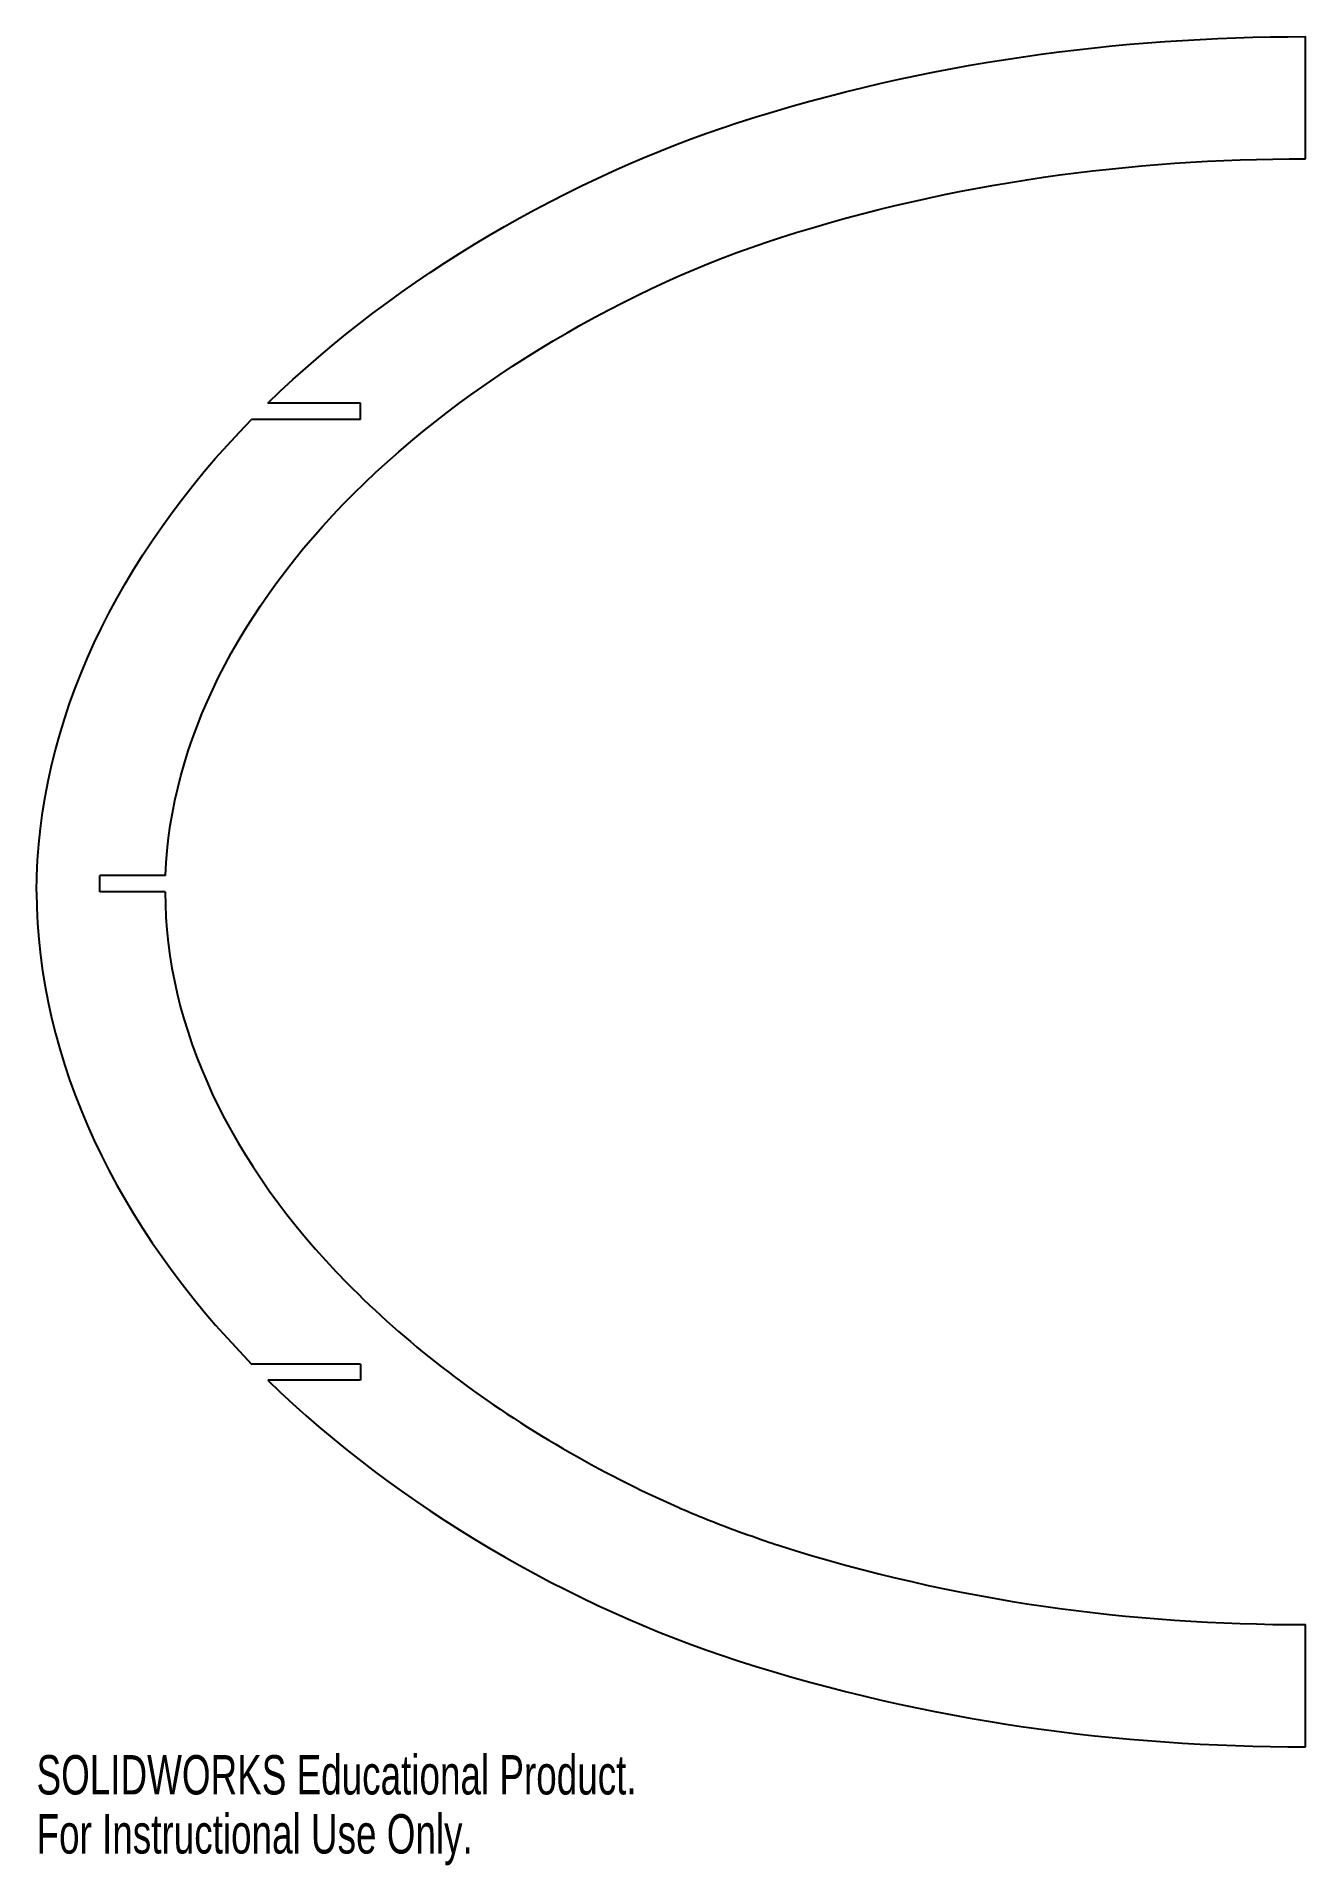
# Model space of a CAD drawing. Header units: millimetres. Extents: x -343 to -187, y -15 to 209.
import ezdxf

# ---------------------------------------------------------------- set-up
doc = ezdxf.new("R2010")
doc.units = ezdxf.units.MM
doc.styles.add('SLDTEXTSTYLE0', font='TXT', dxfattribs={"width": 0.7})

msp = doc.modelspace()

# ---------------------------------------------------------------- linework, layer by layer
at = {"color": 7, "linetype": 'Continuous', "lineweight": 25}
for p, q in [((-186.96, 194.27), (-186.96, 209.27)), ((-303, 164.27), (-314.35, 164.27)), ((-303, 162.27), (-303, 164.27)), ((-303, 162.27), (-316.35, 162.27)), ((-335, 104.27), (-335, 106.27)), ((-326.93, 106.27), (-335, 106.27)), ((-326.97, 104.27), (-335, 104.27)), ((-303, 46.27), (-316.35, 46.27)), ((-303, 46.27), (-303, 44.27)), ((-303, 44.27), (-314.35, 44.27)), ((-186.96, -0.73), (-186.96, 14.27))]:
    msp.add_line(p, q, dxfattribs=at)
for points in [[(-256.6, 198.71), (-233.14, 206.25), (-209.86, 209.24), (-186.96, 209.27)], [(-314.35, 164.27), (-298.34, 179.88), (-277.07, 192.13), (-256.6, 198.71)], [(-251.54, 184.56), (-229.85, 191.48), (-208.35, 194.24), (-186.96, 194.27)], [(-342.76, 104.27), (-342.76, 125.05), (-332.66, 145.62), (-316.35, 162.27)], [(-342.76, 104.27), (-342.76, 83.49), (-332.66, 62.92), (-316.35, 46.27)], [(-314.35, 44.27), (-298.34, 28.66), (-277.07, 16.41), (-256.6, 9.83)], [(-251.54, 23.98), (-229.85, 17.06), (-208.35, 14.3), (-186.96, 14.27)], [(-256.6, 9.83), (-233.14, 2.29), (-209.86, -0.7), (-186.96, -0.73)]]:
    msp.add_open_spline(points, degree=3, dxfattribs=at)
for points, knots in [([(-326.93, 106.27), (-326.33, 122.59), (-317.86, 139.18), (-289.72, 167.17), (-270, 178.67), (-251.54, 184.56)], [0, 0, 0, 0, 0.5, 0.5, 1, 1, 1, 1]), ([(-326.97, 104.27), (-326.97, 87.6), (-318.98, 70.81), (-297.48, 48.94), (-289.16, 42.52), (-275.24, 34.14), (-270.58, 31.69), (-263.4, 28.41), (-261.01, 27.41), (-256.26, 25.57), (-251.82, 24.07), (-251.54, 23.98)], [0, 0, 0, 0, 0.5, 0.5, 0.75, 0.75, 0.875, 0.875, 0.9375, 0.9375, 1, 1, 1, 1])]:
    msp.add_open_spline(points, degree=3, knots=knots, dxfattribs=at)

# ---------------------------------------------------------------- texts
at = {"color": 7, "linetype": 'Continuous', "char_height": 4.8336, "attachment_point": 1, "style": 'SLDTEXTSTYLE0'}
for s, insert in [('SOLIDWORKS Educational Product.', (-342.76, -1.75)), ('For Instructional Use Only.', (-342.76, -9))]:
    msp.add_mtext(s, dxfattribs=dict(at, insert=insert))

doc.saveas('drawing.dxf')
